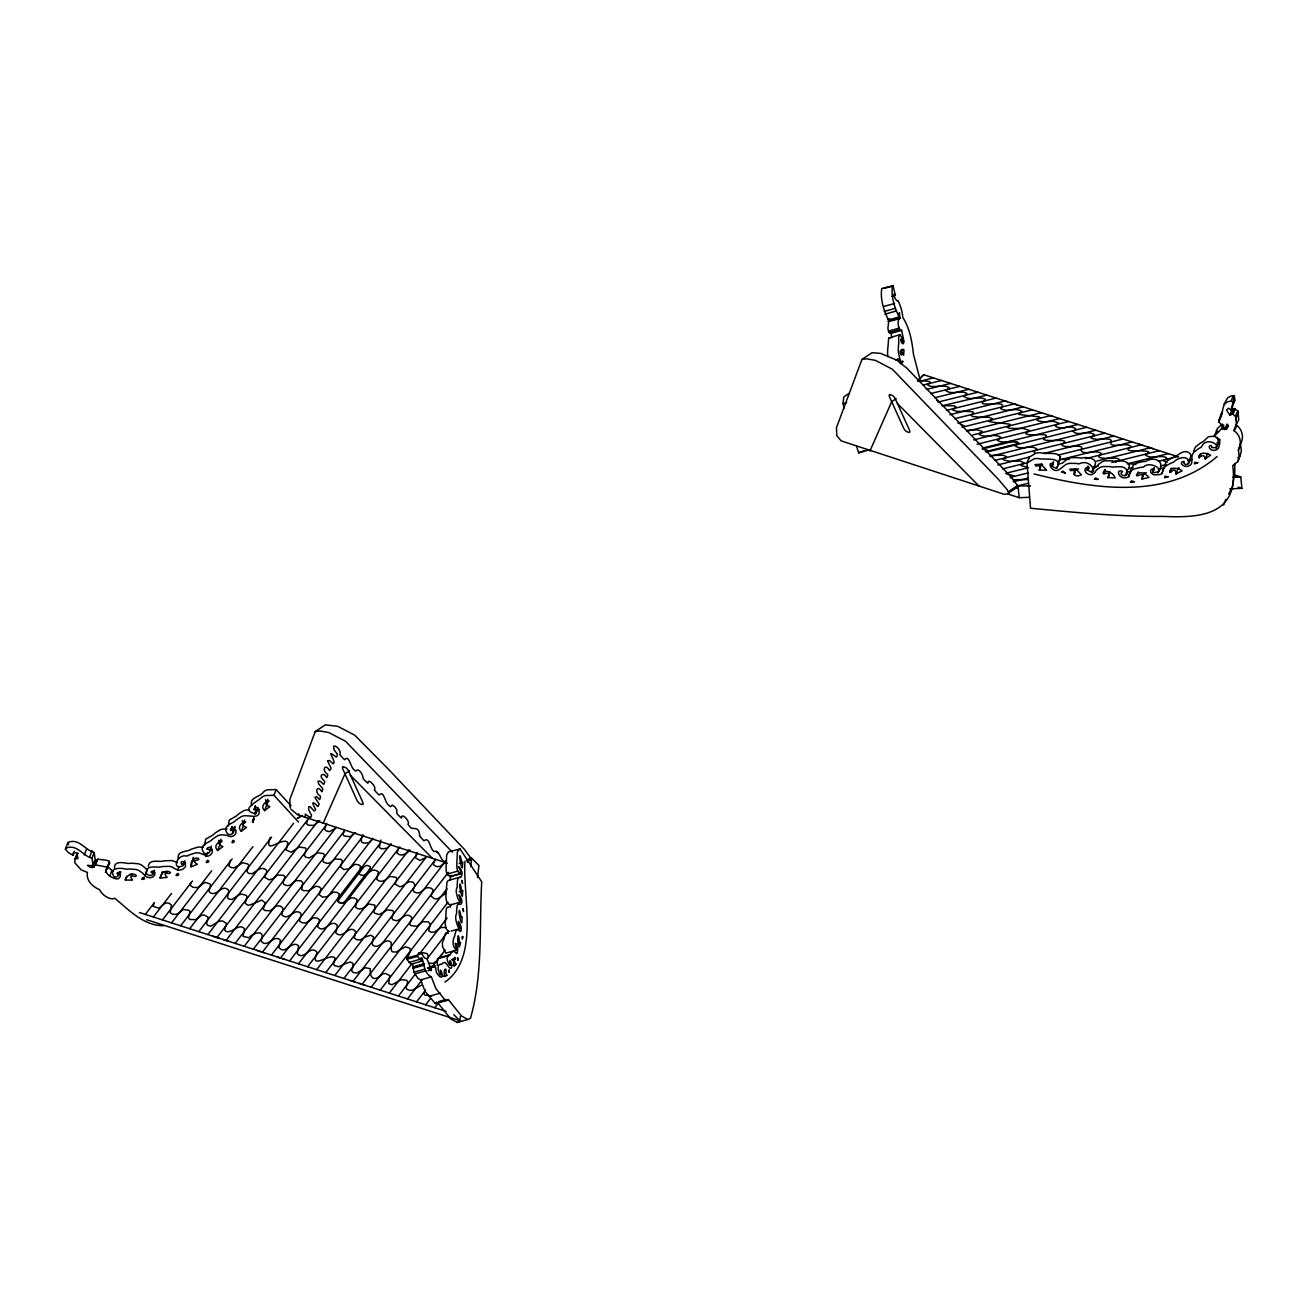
<?xml version="1.0" encoding="UTF-8"?>
<svg xmlns="http://www.w3.org/2000/svg" width="1308" height="1308" viewBox="0 0 1308 1308"><rect width="100%" height="100%" fill="white"/><g stroke="black" fill="none" stroke-linecap="round" stroke-linejoin="round"><path stroke-width="1.5" d="M1234.834 463.457L1234.768 472.564L1232.447 486.903L1228.621 494.015M462.754 862.495L462.362 867.923C459.304 864.097 458.797 846.472 461.61 861.874A19.506 6.54 74.4 0 1 462.574 862.381L459.19 863.493M462.77 890.797L462.362 896.225C459.321 892.399 458.797 874.774 461.626 890.176A19.506 6.54 74.4 0 1 462.591 890.683L459.19 891.794M891.827 296.425L895.391 295.428L893.004 285.896L881.772 288.496C880.039 298.992 883.816 310.732 888.443 319.92L899.152 316.945L899.381 312.661L899.92 318.498L890.993 320.983M892.497 285.52C890.748 296 894.525 307.74 899.152 316.945M1223.977 404.188L1227.754 397.681L1231.237 395.932L1234.425 395.997L1231.188 410.14L1228.67 408.194L1226.528 410.074L1229.978 415.225L1232.103 409.469L1234.033 408.488L1238.022 411.186L1238.758 419.884L1235.995 424.838C1242.437 429.089 1244.235 437.493 1240.507 444.18L1241.357 451.08L1240.049 455.773L1237.94 461.528L1232.741 465.566C1239.003 514.175 1202.216 518.246 1163.401 516.398C1119.01 516.807 1074.685 512.376 1030.524 508.24L1027.025 462.967L1033.958 458.895A12.361 10.562 20.2 0 1 1038.29 458.536C1045.043 460.236 1063.175 456.1 1056.913 467.904L1055.409 467.97A6.867 5.87 20.2 0 1 1052.646 466.564L1052.433 464.961A2.109 1.799 20.2 0 1 1053.414 464.454C1046.449 459.222 1051.55 475.491 1060.248 468.934A45.813 39.142 20.2 0 0 1061.769 467.61L1066.102 464.373A19.015 16.252 20.2 0 1 1069.257 463.392L1075.765 463.392A61.329 52.402 20.2 0 1 1079.067 463.882C1092.098 457.244 1099.636 478.875 1087.161 469.67C1090.365 469.294 1088.076 466.416 1085.836 468.019C1082.256 471.877 1090.267 477.109 1093.57 473.545A14.878 12.72 20.2 0 0 1095.139 472.237L1095.368 471.861A15.107 12.917 20.2 0 1 1096.202 470.324L1099.832 467.545A19.015 16.252 20.2 0 1 1103.004 466.564L1109.495 466.564A61.329 52.402 20.2 0 1 1112.814 467.054C1117.899 466.94 1125.534 465.027 1127.414 471.73C1128.837 477.24 1119.043 476.243 1121.381 472.45C1125.452 471.354 1117.768 469.261 1118.52 473.087C1119.01 477.78 1125.975 479.415 1128.804 476.374A13.848 11.837 20.2 0 1 1128.853 474.951L1131.469 470.684A19.015 16.252 20.2 0 1 1134.15 468.967L1140.249 467.446A61.329 52.402 20.2 0 1 1143.486 467.152C1149.814 459.893 1167.913 471.403 1153.934 472.597C1150.697 471.632 1154.899 470.177 1153.901 469.163C1151.138 467.43 1149.078 472.319 1152.054 473.643A4.627 3.957 20.2 0 0 1154.163 474.837L1159.951 474.575A14.094 12.05 20.2 0 0 1161.7 473.774L1165.722 462.869A19.015 16.252 20.2 0 1 1167.668 460.514L1172.851 457.473A61.329 52.402 20.2 0 1 1175.794 456.378C1179.881 453.565 1185.31 448.873 1190.149 453.647C1192.765 457.653 1187.86 468.378 1183.871 463.163C1186.16 460.629 1180.176 461.07 1181.516 463.899C1184.28 467.97 1191.375 467.054 1191.964 461.757A40.875 34.924 20.2 0 1 1191.637 459.975L1192.226 454.906A19.015 16.252 20.2 0 1 1193.812 452.323L1198.488 448.709A61.329 52.402 20.2 0 1 1201.202 447.287C1207.006 433.88 1225.547 449.347 1211.633 447.516C1212.581 445.538 1209.72 444.442 1209.181 446.927C1209.655 451.751 1218.696 451.489 1219.023 446.355A20.83 17.789 20.2 0 0 1219.481 444.671L1219.923 439.472L1214.265 436.267L1217.552 428.321L1222.49 424.005M888.704 321.457L887.87 328.455L889.097 332.575L890.911 333.377L901.621 330.401L904.09 341.895L903.076 343.873L901.474 342.614L900.836 339.148L902.487 342.075L903.272 340.391L900.084 334.619L888.639 338.085L888.05 346.309A61.329 20.536 74.4 0 0 887.74 348.5L887.56 353.569A19.015 6.377 74.4 0 0 887.936 356.79M410.565 950.703L409.96 948.414L405.676 946.779L400.297 949.412M270.004 837.823C263.807 856.478 281.972 836.172 287.809 842.515L287.155 846.407M844.347 407.867L843.006 403.632L843.693 397.534A12.361 4.137 74.4 0 1 844.821 396.161L849.383 393.218M448.415 933.291L446.486 932.653A19.015 6.377 74.4 0 0 445.488 933.438L444.36 936.839A61.329 20.536 74.4 0 0 444.017 938.98L442.398 942.496L442.496 946.452L445.668 953.14L456.606 950.213L455.266 943.231L457.309 946.551A4.627 1.553 74.4 0 1 457.751 948.889L457.26 952.894A14.094 4.725 74.4 0 1 456.77 953.63L454.154 951.537A19.015 6.377 74.4 0 0 452.895 951.357L451.096 953.091A61.329 20.536 74.4 0 0 450.377 954.464L437.591 958.486L437.15 965.108M76.976 855.988L77.875 852.996L74.916 859.372L74.85 862.822L81.276 869.934L87.423 872.403C85.919 880.578 92.623 886.726 99.49 889.636C102.008 894.443 107.207 898.531 112.701 898.923L114.744 898.22C128.92 909.927 143.569 925.819 163.549 925.721M408.717 955.625L406.984 956.998L406.821 959.353L410.941 964.176L421.65 961.2L417.53 956.361L418.773 952.665C423.122 952.044 422.811 959.091 426.899 958.65L430.79 968.116L429.073 969.114L429.645 970.013L431.149 970.569L431.297 966.726L435.335 966.498L436.512 972.743L439.047 975.899A20.83 6.981 74.4 0 0 439.897 976.7C446.093 979.61 437.967 964.454 441.058 972.449C441.712 981.687 433.798 962.639 441.483 964.437A61.329 20.536 74.4 0 1 442.333 963.424L444.377 962.475A19.015 6.377 74.4 0 1 445.734 963.064L448.203 966.04A40.875 13.685 74.4 0 1 449.004 967.397C454.677 972.4 449.461 955.51 449.772 962.394C453.189 970.847 443.608 959.026 448.66 955.33M449.135 972.335L449.151 971.125A55.361 18.541 74.4 0 0 449.135 969.833L449.2 972.269M904.041 349.923L903.615 355.171A19.506 6.54 74.4 0 1 902.749 352.915C900.574 348.353 902.651 358.163 900.901 354.206C897.517 348.664 908.112 348.141 900.476 350.92M456.606 950.213C452.208 946.992 452.29 940.223 454.726 936.005A61.329 20.536 74.4 0 1 455.07 933.847L456.198 930.462A19.015 6.377 74.4 0 1 457.195 929.677L459.419 930.642A13.848 4.643 74.4 0 1 460.105 931.558C464.16 929.988 456.557 915.927 458.601 923.661C462.738 938.016 452.682 918.674 456.623 913.72A61.329 20.536 74.4 0 1 456.606 911.006L457.015 906.297A19.015 6.377 74.4 0 1 457.686 904.662L459.255 903.893A15.107 5.069 74.4 0 1 460.056 904.319L460.252 904.417A14.878 4.987 74.4 0 0 460.972 904.155C464.749 900.018 455.92 890.748 459.648 896.961C462.427 909.469 453.369 892.138 457.244 887.167A61.329 20.536 74.4 0 1 457.211 884.437L457.62 879.728A19.015 6.377 74.4 0 1 458.307 878.109L460.138 877.145A45.813 15.336 74.4 0 0 460.841 876.949C465.632 871.896 454.383 861.22 460.203 869.836A6.867 2.305 74.4 0 1 460.71 872.779C454.873 873.564 457.342 859.536 457.26 854.059A12.361 4.137 74.4 0 1 457.702 851.148L460.007 848.908L481.72 881.821C479.169 927.192 483.028 974.329 470.488 1018.262L467.937 1019.504L461.511 1015.989L448.284 999.541L446.012 1000.587L443.674 998.38L435.891 988.57L431.346 976.88L420.636 979.855L418.07 978.531L413.917 972.155L412.821 964.666M431.346 976.88C423.71 973.152 424.479 964.258 421.912 957.783L420.882 958.061L421.65 961.2M298.551 822.111L273.977 795.297L265.311 795.558A12.361 10.562 20.2 0 0 261.665 797.422C256.858 802.229 239.299 809.799 255.387 813.74L255.976 813.2A6.867 5.87 20.2 0 0 256.973 810.747L255.861 809.39A2.109 1.799 20.2 0 0 254.684 809.489C255.044 801.771 265.688 816.83 252.885 816.323A45.813 39.142 20.2 0 1 250.76 816.061L244.792 815.685A19.015 16.252 20.2 0 0 241.539 816.503L236.503 819.707A61.329 52.402 20.2 0 0 234.328 821.718C230.388 823.909 222.883 826.672 226.758 832.558C229.08 837.594 236.977 832.101 232.023 830.139C227.788 831.185 232.889 825.839 234.753 829.223C238.759 833.605 232.481 838.346 228.099 835.976A15.107 12.917 20.2 0 0 226.219 835.191L221.166 834.831A19.015 16.252 20.2 0 0 217.913 835.632L212.877 838.853A61.329 52.402 20.2 0 0 210.702 840.864C206.778 843.055 199.257 845.818 203.132 851.704C205.634 857.165 213.613 850.478 208.07 849.317C203.901 849.628 210.653 844.935 211.553 849.006C214.496 852.636 209.362 857.263 205.814 855.988A13.848 11.837 20.2 0 0 204.637 854.925L199.159 852.898A19.015 16.252 20.2 0 0 195.693 852.898L189.742 854.729A61.329 52.402 20.2 0 0 186.979 856.102C176.155 853.388 171.43 871.815 183.267 865.487C178.019 861.759 183.823 858.849 185.556 865.373A4.627 3.957 20.2 0 1 184.886 867.335C181.371 871.864 176.22 870.098 172.574 867.188A19.015 16.252 20.2 0 0 169.157 866.305L162.683 866.534A61.329 52.402 20.2 0 0 159.527 867.122C154.834 867.318 146.888 865.226 146.185 872.093C145.907 876.295 154.671 876.654 152.235 872.796C148.409 871.782 155.063 869.526 155.014 872.943C154.998 878.322 148.213 878.862 144.975 875.804A40.172 34.335 20.2 0 0 143.422 873.809L139.318 870.703A19.015 16.252 20.2 0 0 135.999 869.477L129.459 868.97A61.329 52.402 20.2 0 0 126.206 869.215C121.333 867.695 109.104 867.269 113.322 875.461C114.761 879.712 121.203 874.872 116.853 873.352C121.088 869.28 122.216 879.777 116.216 878.878C107.845 876.622 102.122 871.504 109.627 863.166L109.316 861.367L106.635 860.239L97.757 859.176L93.653 867.335L90.121 867.269L87.423 865.373L93.064 865.651L92.05 858.195C82.764 855.955 76.812 843.447 65.792 848.254L65.4 849.252L68.457 852.669L73.019 855.219L74.442 851.377M380.89 840.03L379.843 843.84L289.624 960.939M193.306 857.28L191.033 866.812L197.377 864.326A19.506 16.661 20.2 0 0 195.35 862.904C191.23 858.964 200.631 861.465 198.489 858.391C193.502 856.544 190.036 862.364 191.033 866.812M463.539 911.365L462.967 908.602A50.62 16.955 74.4 0 1 463.261 910.074L463.522 911.513M471.648 858.898L470.635 857.917M455.478 958.846L454.154 959.582L454.857 962.361A19.506 6.54 74.4 0 1 455.903 964.029L454.105 966.449L453.206 959.385L454.873 957.276L455.478 958.846L451.914 959.843M1142.015 479.039L1142.064 478.679A19.506 16.661 20.2 0 1 1142.473 476.57C1142.603 471.338 1137.159 478.123 1136.407 474.608C1139.889 470.389 1146.168 474.003 1148.98 477.453L1142.015 479.039L1144.173 472.924M1214.265 436.267L1221.459 428.844L1226.446 429.204L1228.359 426.326L1228.212 425.133L1224.059 428.141L1218.827 421.846L1222.391 411.742M1221.165 413.671L1218.827 421.846M890.911 333.377L891.958 337.807M470.7 866.534L470.896 864.997M470.7 866.321L471.697 858.261L478.957 865.471L477.469 877.57M146.692 919.72L459.844 1020.698L460.351 1016.659M290.098 807.854L289.869 799.384L315.244 731.548L325.332 724.861L337.758 726.332L354.697 735.161L388.198 768.99L464.52 849.497L471.305 858.784L470.733 860.043L467.446 860.419M861.956 359.406L866.861 358.85L875.379 360.354L892.318 369.199L998.2 479.104L1007.405 490.01L1008.844 493.574L1004.282 494.326L841.158 440.878L836.809 435.711L836.45 427.7L861.956 359.406L872.027 352.719L880.595 353.373L896.879 360.158L907.049 368.333L1007.274 472.924A98.77 36.281 55.8 0 1 1011.231 477.355L1017.575 485.497L1017.918 487.394L1015.793 488.309M1216.326 447.761L1218.533 441.515L1217.11 437.363M252.428 821.931C256.139 810.862 251.152 830.76 253.834 818.089M450.9 875.297L450.115 879.924A45.813 15.336 74.4 0 1 449.429 880.12L447.581 881.085A19.015 6.377 74.4 0 0 446.911 882.72L446.502 887.429A61.329 20.536 74.4 0 0 446.519 890.143C445.57 894.574 445.112 904.253 450.034 904.645M460.563 942.921L459.353 946.894C456.361 941.776 458.241 928.075 459.337 941.58A19.506 6.54 74.4 0 1 460.367 942.692L456.983 943.918M1193.566 451.636L1194.351 449.167A19.015 16.252 20.2 0 1 1195.937 446.568L1200.613 442.954A61.329 52.402 20.2 0 1 1203.327 441.532L1208.461 436.709L1215.394 436.153M1162.109 473.463L1163.597 468.624A19.015 16.252 20.2 0 1 1165.542 466.253L1170.742 463.228A61.329 52.402 20.2 0 1 1173.668 462.133C1177.413 457.571 1189.708 454.252 1188.481 463.621M1234.425 395.997L1234.801 400.15L1233.019 403.878M417.154 852.489L416.353 854.942M326.624 823.255L324.629 829.141L326.068 830.858L329.551 831.675L335.028 828.373M190.428 883.619L190.347 885.402L192.946 887.298L197.426 887.625L199.977 885.974M1237.94 461.528L1239.232 456.835L1238.398 449.936C1242.11 443.249 1240.327 434.845 1233.869 430.594L1235.995 424.838M889.211 321.474L889.407 318.874M436.839 1002.075L435.302 1003.579L425.182 991.546L420.636 979.855M362.757 834.913L361.351 838.395M352.98 966.596L352.931 963.326L350.135 961.985L343.154 964.454M230.29 860.451L228.916 865.978L230.944 867.498L234.116 867.923L242.699 862.74L247.915 864.032L248.667 865.471L246.983 871.569L248.52 873.335L252.068 873.793C256.27 871.275 260.799 865.847 266.129 869.853L266.897 871.537L265.835 874.055M228.573 892.972L228.508 890.078C221.673 883.39 216.67 897.615 209.754 892.383L208.969 890.977L210.604 885.238L209.95 883.897L204.996 882.36L200.01 885.925M895.98 360.109L898.056 358.719L900.1 363.035M1233.869 430.594C1239.935 425.051 1232.496 417.301 1238.022 411.186M65.4 849.252L67.918 842.499C78.921 837.692 84.889 850.2 94.176 852.44L95.173 859.896L93.064 865.651M74.916 859.372L77.041 853.617M84.333 855.007L86.442 849.252M89.925 856.429L92.034 850.674M92.05 858.195L94.176 852.44M92.067 867.662L94.176 861.923L97.07 859.699M93.653 867.335L95.762 861.58M94.961 865.455L97.757 859.176M107.501 868.921L109.316 861.367M105.392 872.403L107.518 866.648L112.047 870.458A20.83 17.789 20.2 0 0 113.011 871.095M109.79 876.115L111.899 870.36M118.521 875.493L119.927 871.651M125.29 880.022C126.451 875.493 132.778 871.668 136.359 875.624C135.918 878.387 129.378 873.319 131.176 878.126A19.506 16.661 20.2 0 1 132.484 880.104L125.29 880.022L126.696 876.197M145.025 875.886L147.15 870.131A40.875 34.924 20.2 0 0 145.956 868.577L141.428 864.948A19.015 16.252 20.2 0 0 138.108 863.721L131.585 863.231A61.329 52.402 20.2 0 0 128.315 863.46C123.622 862.839 114.107 860.386 114.499 867.972M153.02 874.055L154.426 870.212M160.116 878.093C160.573 873.433 166.394 868.855 170.367 872.469C170.302 875.248 163.173 870.932 165.625 875.543A19.506 16.661 20.2 0 1 167.179 877.374L160.116 878.093L162.552 871.651M177.626 870.212L179.049 866.37M183.578 864.425L184.984 860.599M206.075 856.266L207.482 852.424M209.983 849.922L211.389 846.08M219.63 842.941C228.459 837.839 210.228 843.137 217.668 850.527L222.9 846.587A19.506 16.661 20.2 0 0 220.562 845.638L219.204 843.693L221.036 839.098M217.668 850.527L219.793 844.772L218.714 840.276M230.731 830.547L231.957 826.591M230.944 830.531L232.35 826.689M232.432 832.755L234.77 826.672M233.592 830.776L235.015 826.95M243.255 823.795C252.084 818.694 233.838 823.991 241.293 831.381L246.509 827.441A19.506 16.661 20.2 0 0 244.187 826.509L242.814 824.547L244.661 819.969M241.293 831.381L243.419 825.626L242.307 820.443M253.899 809.685L255.305 805.859M254.144 809.766L255.551 805.941M254.749 813.887L256.155 810.061M255.387 813.74L258.101 807.445M252.558 821.914L253.981 818.072M266.554 803.014C275.383 797.913 257.136 803.21 264.592 810.6L269.808 806.66A19.506 16.661 20.2 0 0 267.486 805.712L266.113 803.766L267.96 799.172M264.592 810.6L266.718 804.845L265.606 799.662M273.977 795.297L276.086 789.541L267.437 789.803A12.361 10.562 20.2 0 0 263.775 791.667C260.39 797.357 248.634 797.095 251.79 805.597M1027.025 462.967L1029.134 457.211L1036.067 453.14A12.361 10.562 20.2 0 1 1040.4 452.781C1047.152 454.481 1065.284 450.344 1059.039 462.149M1039.255 470.079L1039.402 469.736A19.506 16.661 20.2 0 1 1040.449 467.855L1039.942 465.664L1035.773 466.008L1035.004 464.602L1040.955 464.226L1046.629 470.21L1039.255 470.079L1041.528 463.98M1052.073 465.599L1053.496 461.773M1052.155 466.024L1053.561 462.198M1058.385 462.313L1060.51 456.557M1056.913 467.904L1058.335 464.062M1074.064 474.673L1074.228 474.346A19.506 16.661 20.2 0 1 1075.274 472.466L1074.751 470.275L1070.582 470.618L1069.83 469.212L1075.781 468.82L1081.438 474.82C1071.808 479.317 1072.429 468.575 1078.626 469M1086.932 470.553L1088.305 466.367M1091.51 472.629L1093.635 466.874M1103.592 473.349C1105.816 468.297 1113.958 473.741 1115.184 477.992L1107.958 477.518A19.506 16.661 20.2 0 1 1109.004 475.638C1110.59 469.425 1098.818 478.466 1104.998 469.523M1103.772 473.578L1105.195 469.736M1107.811 477.845L1109.936 472.106M1125.256 475.801L1127.382 470.046M1128.82 476.717L1130.93 470.962M1136.963 475.752L1138.369 471.91M1152.724 471.599L1154.13 467.774M1152.855 471.926L1154.261 468.101M1157.776 472.924C1166.442 461.659 1155.095 455.691 1145.612 461.397A61.329 52.402 20.2 0 0 1142.358 461.691L1136.26 463.228A19.015 16.252 20.2 0 0 1133.595 464.945L1130.979 469.212A13.848 11.837 20.2 0 0 1130.913 470.242M1170.039 472.139C1168.861 466.4 1179.162 467.839 1182.04 470.929L1175.99 473.872A19.506 16.661 20.2 0 1 1175.712 471.681C1174.192 465.435 1167.357 478.744 1171.445 468.313M1170.317 472.253L1171.739 468.411M1176.072 474.248L1178.116 468.117M1199.027 457.751C1199.305 450.917 1206.826 453.238 1210.636 455.217L1205.109 458.83A19.506 16.661 20.2 0 1 1204.537 456.656C1202.886 453.189 1195.12 461.315 1200.433 453.974M1199.322 457.833L1200.744 453.99M1205.24 459.206L1207.66 453.271M1219.056 419.427C1224.877 414.08 1219.596 401.752 1231.188 401.164L1233.297 395.408M1221.459 428.844L1222.882 425.018M1222.424 428.926L1223.83 425.084M1215.999 448.137L1218.451 442.006M1231.188 410.14L1234.801 400.15M1224.942 429.727L1227.068 423.988M1229.978 415.225L1233.117 409.208M1226.446 429.204L1227.869 425.378M1230.991 414.963L1234.033 408.488M1231.923 414.227L1233.052 414.293L1235.177 408.537M1235.602 419.672L1237.711 413.933M1238.398 449.936L1240.507 444.18M1223.634 505.101L1225.743 499.345M447.352 932.555L448.104 930.658M410.516 950.851L408.913 954.627M67.918 842.499L68.621 844.739M1197.67 462.705L1194.4 463.964L1194.727 462.296A55.361 47.317 20.2 0 0 1196.28 462.558L1197.801 462.705M325.937 825.479L235.129 943.362M282.495 911.578L282.561 911.414A6.475 3.221 -45.2 0 0 282.724 911.038C284.523 905.561 276.462 904.253 273.764 907.915M261.927 938.261C264.069 929.056 252.019 933.471 248.961 937.787L243.026 936.348L244.547 928.778C238.759 922.434 232.154 933.814 225.924 931.361L224.698 930.102L225.499 926.44M379.811 843.873L379.304 847.47L381.527 848.827L386.792 848.303L390.471 845.066M460.073 848.892L448.513 851.9L446.993 854.14A12.361 4.137 74.4 0 0 446.535 857.034C446.633 862.512 444.164 876.556 450.001 875.771M228.54 893.037L227.428 897.86L229.211 899.168L232.17 899.463L238.154 895.277M109.627 863.166L107.894 866.239M446.159 861.792L440.093 866.37L437.101 866.664L433.994 865.356L433.455 863.46L435.27 859.372M323.223 823.157L345.116 773.519M869.934 451.015L891.664 401.719L896.209 398.629M299.908 918.167L299.565 921.11L302.083 922.68L305.483 923.039L308.884 921.192M282.299 911.823L281.858 914.766C288.528 921.96 293.679 907.409 300.66 913.164L301.249 915.486L299.924 918.134M190.445 883.603L190.919 882.573M261.747 938.523L261.126 941.041C267.453 949.346 273.764 933.225 280.55 940.338L278.8 947.335C285.536 956.001 291.422 939.504 298.567 945.782L297.325 953.761C304.355 960.824 309.44 945.014 316.585 951.652L317.01 952.649C309.26 971.533 330.205 952.06 335.044 958.077L333.475 963.98L334.505 965.615L339.017 966.775L342.958 964.699M308.41 818.056L306.399 823.713L308.443 825.25L313.773 825.364L319.79 820.688M427.324 958.797L428.37 956.213L427.111 953.597L422.762 952.715L419.508 954.137M354.991 934.599L355.629 931.427C348.664 923.742 342.892 940.403 335.715 932.8L337.382 927.11L336.875 924.707C329.698 918.772 324.482 934.419 317.73 926.783L318.498 923.464M374.726 908.995L373.794 911.741L374.644 913.148L379.238 914.57L387.152 909.927L392.743 910.564L393.806 912.052L391.811 917.922L392.874 919.737L396.275 920.75C401.474 920.113 404.891 912.297 410.843 916.385L411.857 918.281L409.715 924.118L410.843 925.541L416.762 926.342L422.517 921.715L428.223 921.813L430.397 924.216L428.664 930.74L431.362 932.293L434.452 932.015L440.976 927.486L446.012 927.519M354.926 934.73L354.19 937.95L356.741 939.7L360.158 940.011L363.51 938.016M352.947 834.586L350.037 836.744L344.069 835.976L342.99 834.308L344.527 830.515M361.302 838.461L361.531 842.074L364.262 843.235L368.97 842.548L372.747 839.196M374.742 908.962L374.824 905.103L368.709 904.008C365.112 907.049 360.158 911.578 355.531 907.196L357.117 899.626L354.452 897.991L351.263 897.844L342.958 903.141L339.933 902.814L337.709 901.457L339.262 893.969L337.137 892.416L333.54 892.023L327.196 896.667L322.422 897.157L319.07 894.459L321.13 888.672L319.446 886.955L316.095 886.17L308.524 890.699L303.619 890.634L301.756 889.587L302.737 882.704L301.183 880.856L296.115 880.546L290.065 885.124L287.188 885.663L283.869 884.502L283.019 882.671L284.981 876.85L283.787 875.379L277.558 874.97L273.519 878.485L269.186 879.875L264.641 877.292L265.786 874.136M352.882 966.808L351.558 970.863L353.471 972.547L356.888 973.07L361.858 969.882M416.32 855.023L415.404 857.819L419.95 860.435L425.607 857.656M398.695 847.568L397.043 853.078C401.425 857.508 406.608 853.405 410.009 850.151M318.547 923.383L319.577 919.818L317.059 917.971L312.955 917.905L308.933 921.159M287.122 846.44L286.076 849.971L291.095 852.211L299.385 847.044L305.483 847.944L306.35 849.464L304.339 855.367L305.663 857.116L309.129 857.999L317.828 852.718L323.403 853.601L324.564 855.089L322.716 860.533L323.697 862.234L326.935 863.362L329.665 863.084L335.224 858.964L341.061 859.389L342.483 861.155L340.391 866.877L343.906 869.542L348.664 868.872L354.975 864.31L358.572 864.768L360.616 866.337L359.03 873.777L361.253 875.15L364.278 875.477L372.518 870.163L375.674 870.278L378.404 871.864L376.802 879.417C381.249 883.881 386.351 879.581 389.833 876.409L395.997 877.292L396.896 878.862L395.147 884.208L399.807 886.759C404.842 886.415 407.982 878.943 413.704 882.655L414.963 885.745L413.181 889.865L413.802 891.745L416.974 893.004L419.917 892.628L425.999 888.05L428.403 887.576L431.64 888.394L433.177 890.192L431.002 896.111L434.518 898.776L437.575 898.825L445.75 893.446M425.509 989.911L423.841 993.557L424.675 994.996L431.771 995.993M225.548 926.358L226.546 923.399L222.344 920.865L218.338 921.502L210.882 926.244L207.498 925.279L206.648 923.35L208.266 917.382L204.424 915.06L201.759 915.24L195.628 919.622L189.84 919.508L188.434 917.856L190.036 912.036L189.186 910.401L183.055 909.403C179.801 912.87 174.847 916.794 170.22 912.755L171.462 905.152C166.688 899.937 162.519 905.169 159.02 908.21L153.15 906.379L154.311 902.716L145.302 914.406M424.446 991.644L416.565 1001.863M1167.979 476.848L1164.529 477.731L1165.085 476.145A55.361 47.317 20.2 0 0 1166.605 476.553L1168.109 476.88M307.364 820.165L216.964 937.509L212.697 936.136M238.203 895.195L241.506 894.1L246.1 895.326L247.114 896.732L245.185 903.223L247.555 905.087A8.175 4.071 -45.2 0 0 250.171 904.907L261.796 900.133L265.279 902.929L263.284 908.978L264.576 910.466L270.184 910.826L273.732 907.965M1134.15 481.704L1132.826 481.344A50.62 43.246 20.2 0 1 1131.371 480.854L1130.57 482.309L1134.281 481.736M1128.248 469.229C1132.81 461.037 1120.286 459.991 1114.923 461.299A61.329 52.402 20.2 0 0 1111.62 460.808L1105.129 460.808A19.015 16.252 20.2 0 0 1101.957 461.789L1098.328 464.569A15.107 12.917 20.2 0 0 1097.494 466.106L1093.096 468.918M153.379 917.006L171.528 893.446M162.47 919.933L192.472 880.971M171.561 922.859L211.683 870.768M180.651 925.786L232.17 858.898M189.709 928.713L252.967 846.619M198.783 931.639L271.639 837.087M207.874 934.566L293.695 823.19M222.998 939.455L226.039 940.436L318.285 820.688M244.22 946.289L336.172 827.408M253.294 949.232L344.118 831.332M256.63 950.295L262.385 952.159L353.569 833.801M271.459 955.085L363.755 835.272M277.541 957.047L280.533 958.012L372.747 838.297M298.486 963.8L391.043 843.644M307.593 966.726L399.807 847.012M316.65 969.653L408.963 849.84M325.725 972.58L416.909 854.238M334.815 975.506L426.408 856.92M343.906 978.433L434.796 860.451M350.217 980.477L352.997 981.376L446.028 860.615M359.586 983.485L362.071 984.303L448.317 872.371M371.161 987.229L447.009 888.753M467.332 862.397L469.605 859.438M380.236 990.156L448.006 902.177M389.326 993.083L411.84 963.865M419.116 954.431L447.156 918.036M398.417 996.009L415.617 973.675M427.683 958.012L447.434 932.375M407.475 998.936L422.288 979.708M433.144 965.631L445.227 949.935M425.656 1004.789L430.61 998.364M434.73 1007.732L439.177 1001.961M1094.06 466.564C1099.881 458.503 1086.719 456.492 1081.193 458.127A61.329 52.402 20.2 0 0 1077.874 457.636L1071.383 457.636A19.015 16.252 20.2 0 0 1068.211 458.618L1063.878 461.855A45.813 39.142 20.2 0 1 1062.456 463.114L1058.009 464.373M1164.234 467.724L1158.299 469.392M400.281 949.428L396.488 952.011L392.743 951.913A8.175 4.071 -45.2 0 1 391.403 950.442L391.19 942.414C384.732 936.43 379.565 950.18 372.96 945.275L372.044 943.673L373.647 936.822L370.573 935.269L364.262 937.296A6.475 3.221 -45.2 0 0 363.869 937.64L363.869 937.64M917.987 380.415L923.71 374.742L1178.508 456.901M923.71 374.742L917.415 381.004C921.535 380.415 936.953 381.102 927.159 384.372C931.525 389.408 942.954 383.457 949.117 387.691L949.641 388.46L945.52 390.405C951.799 395.392 960.285 389.702 967.053 393.463L963.914 396.438C970.209 401.229 978.449 395.719 985.12 399.218L984.973 400.199C972.04 408.995 1010.953 398.58 1000.734 408.178L1001.16 408.913C1007.781 412.56 1015.809 406.902 1022.088 411.513L1018.605 414.391L1029.51 415.764M1190.607 457.882L1189.642 458.536M1217.078 456.557C1166.049 500.228 1094.011 489.045 1034.023 473.937M446.976 975.359L444.704 976.585C442.578 968.394 447.45 966.465 445.783 973.136A19.506 6.54 74.4 0 1 446.796 975.016L443.396 976.357M439.243 958.175L439.668 957.456A61.329 20.536 74.4 0 1 440.387 956.066L442.186 954.35A19.015 6.377 74.4 0 1 442.594 954.333M1192.275 459.468L1188.138 460.661M353.013 834.52L355.563 832.624M361.875 969.866L365.324 967.724L370.295 968.672C369.641 979.479 374.726 981.67 382.803 973.773L385.566 973.512L389.768 975.572L388.721 983.583L391.959 984.76L401.229 979.61L406.396 980.199L407.785 981.67L406.085 987.475L406.739 989.24L409.698 990.401L412.592 990.123L421.323 985.267M1237.728 457.898L1240.049 455.773M450.263 907.131L450.982 904.286M436.79 960.89L433.406 963.342L428.435 963.211M1115.838 462.084L1119.648 459.746L1117.572 458.519A8.175 2.044 -5.8 0 0 1114.678 458.094C1110.443 458.601 1091.722 459.01 1101.532 453.941C1097.396 448.448 1081.242 456.754 1080.964 449.445A6.475 1.619 -5.8 0 1 1081.258 449.298L1081.373 449.249M436.823 960.857L437.804 960.056M1098.148 479.366L1096.938 478.728A50.62 43.246 20.2 0 1 1095.63 477.943L1094.436 479.219L1098.279 479.431M1029.134 457.211L1029.233 458.667M1219.514 443.592L1217.078 444.573M344.969 773.862L349.498 770.772M1010.168 477.861L1013.88 475.785L1006.097 473.659M466.335 860.746L470.864 857.656M1008.501 491.677L1017.575 485.497M468.28 860.844L471.305 858.784M1008.942 492.805L1018.016 486.641M266.718 804.845L267.568 804.273M219.793 844.772L220.643 844.2M185.687 862.822L183.954 863.77M120.908 872.125L118.341 873.123M297.537 818.268L299.614 817.075M297.259 818.432L302.54 815.407M1179.227 467.953L1178.197 468.493M259.458 809.358L255.877 810.535M449.347 931.59C444.05 929.465 445.194 921.486 445.914 916.695A61.329 20.536 74.4 0 1 445.881 913.981L446.306 909.273A19.015 6.377 74.4 0 1 446.976 907.638L448.546 906.885A15.107 5.069 74.4 0 1 449.004 907.098M1130.815 471.027L1126.826 472.172M315.244 731.548L320.149 730.992L328.684 732.513L345.623 741.342L451.489 851.246A98.77 36.281 55.8 0 1 452.323 852.162M212.354 849.415L210.016 850.282M1218.124 442.382L1216.914 442.84M437.575 1002.517L450.802 1018.965L457.228 1022.48L459.762 1021.237M1110.721 441.957C1109.053 449.167 1127.055 441.728 1130.733 446.306L1130.488 447.14C1119.893 453.549 1146.544 448.873 1148.964 452.355L1145.203 454.808C1151.383 459.876 1159.656 454.432 1166.376 457.604L1166.785 458.552L1163.466 460.759L1166.998 462.443M986.87 452.061L988.341 450.671L983.093 448.971M234.361 828.667L233.265 828.88M1065.186 472.989L1061.54 472.074L1063.061 471.109A50.62 43.246 20.2 0 0 1064.156 472.123L1065.301 473.071M900.084 334.619L898.694 336.826L898.76 343.317A61.329 20.536 74.4 0 0 898.449 345.525L898.269 350.593A19.015 6.377 74.4 0 0 898.645 353.814L899.888 358.866A40.172 13.456 74.4 0 0 900.754 361.335L901.228 364.016M1057.567 424.25L1058.466 422.974L1053.185 421.258L1043.866 421.928L1038.421 420.947L1036.623 419.557L1039.893 417.775L1039.19 416.892L1029.788 415.699M899.92 318.498C897.19 318.531 897.402 329.796 901.621 330.401M1081.651 449.184C1084.218 442.905 1065.431 449.135 1062.08 445.178L1061.605 444.573C1074.015 436.888 1045.108 443.118 1043.31 438.85C1055.409 431.149 1028.35 437.068 1025.815 433.553L1029.216 430.381L1023.265 428.484L1009.58 428.403L1007.242 427.226L1010.414 425.214L1009.89 424.217L1000.44 422.991M1110.999 441.891C1113.484 437.542 1100.535 439.177 1096.987 439.423C1082.272 437.379 1100.502 436.169 1092.294 433.602C1086.294 430.839 1076.991 436.512 1072.92 431.068C1081.356 428.73 1069.486 425.738 1065.938 427.373M863.967 450.868L858.653 452.813L856.577 446.322M962.018 427.242L964.421 426.065L960.317 424.054M1057.518 424.266C1050.308 426.686 1063.126 428.91 1065.84 427.389M193.143 861.056L195.203 860.386M235.914 830.22L232.971 830.629M154.017 871.782L152.251 872.06M884.077 288.381L893.004 285.896M883.848 306.448L894.574 303.456M884.192 311.451L894.901 308.475M884.911 314.182L895.62 311.19M889.473 320.558L900.182 317.566M887.919 321.294L898.939 318.187M888.246 331.153L898.972 328.161M889.097 332.575L899.806 329.583M843.006 403.632L846.587 402.635M858.653 452.813L869.362 449.838M447.091 874.12L457.8 871.144M450.001 876.491L460.727 873.499M449.87 876.801L460.579 873.826M449.658 880.071L460.579 877.03M449.952 905.038L460.678 902.046M451.129 931.1L460.056 928.615M406.608 958.159L417.334 955.167M406.821 959.353L417.53 956.361M408.799 962.426L419.525 959.434M439.03 958.29L449.739 955.314M413.475 966.726L424.184 963.734M412.87 967.462L423.988 964.29M412.821 968.329L423.547 965.337M451.881 959.565L455.446 958.568M427.716 967.707L431.297 966.726M413.917 972.155L424.626 969.179M427.7 968.46L431.264 967.462M431.754 967.495L435.335 966.498M415.257 973.773L425.983 970.798M427.929 970.83L431.509 969.833M452.503 965.337L456.083 964.356M429.678 996.107L440.387 993.132M438.621 1001.585L443.984 1000.097M439.357 1002.026L448.284 999.541M435.302 1003.579L447.189 1000.342M457.228 1022.48L467.937 1019.504M918.984 381.478L933.471 377.881M923.334 385.01L941.564 380.481M926.358 389.457L950.638 383.424M930.855 393.512L959.729 386.351M934.811 397.73L968.819 389.277M938.032 402.096L977.877 392.204M942.038 405.84L986.951 395.13M946.878 410.271L996.042 398.057M949.886 414.718L1005.133 400.984L1007.356 401.703M954.856 418.658L1014.207 403.91L1016.708 404.728M957.783 423.122L1023.297 406.853M962.77 427.062L1032.388 409.78M967.021 431.199L1041.479 412.707M972.809 434.959L1050.553 415.633L1052.417 416.238M973.61 439.929L1059.627 418.56M977.092 444.246L1068.701 421.487M983.616 447.81L1077.808 424.43M986.772 452.094L1086.67 427.275M989.943 456.492L1095.761 430.218M995.126 460.383L1104.835 433.144M997.791 464.912L1028.693 457.228M1044.438 453.32L1113.909 436.071M1002.631 468.885L1027.925 462.607M1057.992 455.135L1123 438.998M1006.081 473.218L1028.431 467.675M1060.788 459.533L1132.074 441.924M1011.444 477.077L1028.235 472.907M1085.427 458.699L1141.165 444.851L1142.979 445.439M1013.291 481.802L1027.81 478.205M1096.611 461.103L1150.255 447.777L1153.296 448.758M1017.134 486.036L1028.268 483.257M1094.338 466.858L1098.23 465.893M1111.865 462.509L1159.329 450.704M1127.153 463.882L1168.404 453.647M1129.098 468.591L1133.022 467.626M1158.463 461.299L1177.494 456.574M1160.409 466.008L1166.262 464.536M982.145 449.02L1010.495 442.022A3.81 0.948 -5.8 0 1 1015.662 441.842L1017.837 442.545A3.81 0.948 -5.8 0 1 1016.774 443.935L985.447 451.669M1146.446 472.793L1144.14 473.283M182.319 864.245L183.136 864.048M963.62 411.301L972.384 411.693A8.175 2.044 -5.8 0 1 973.463 412.56L971.37 415.274L972.318 416.484L981.262 417.285M963.522 411.317L956.982 411.415L952.78 409.927L956.001 406.755L954.023 405.791L944.49 405.693M981.36 417.268L989.224 417.187L992.658 419.018L989.126 421.585L999.426 423.138A6.475 1.619 -5.8 0 0 999.95 423.089L1000.162 423.056M1061.753 459.402L1069.437 459.19M1043.947 453.435L1050.144 453.336M444.933 982.145C479.709 957.636 462.705 897.762 464.961 861.318M967.364 430.283L977.174 429.825L981.785 431.297L982.341 432.032L979.103 433.815L979.463 434.616C986.248 438.474 994.293 432.915 1000.947 437.363L997.236 440.24C1003.874 444.687 1012.098 438.801 1018.785 443.118L1015.122 445.946C1021.744 450.426 1029.952 444.556 1036.754 448.775L1037.162 449.527L1033.385 451.571L1034.759 452.601M248.961 809.75L246.901 809.93A19.015 16.252 20.2 0 0 243.664 810.747L238.628 813.952A61.329 52.402 20.2 0 0 236.437 815.963L229.26 820.1L228.246 826.018M162.241 872.338L167.13 872.109M1027.745 485.938L1029.952 485.857M1234.899 477.207L1240.752 476.962L1241.913 488.342L1229.765 488.849M1030.214 485.824L1017.019 486.004M1232.659 477.306L1240.752 476.962L1234.915 475.082M1007.667 493.983L1019.226 497.71L1029.347 497.285M1018.997 486.314L1018.065 486.331L1019.226 497.71M990.221 455.38L1003.628 455.282L1006.751 457.048L1002.958 459.059L1004.037 460.056L1010.266 461.332L1020.42 461.054L1024.229 463.016L1020.812 464.945L1021.662 465.795L1027.483 467.201M1129.998 463.768L1135.916 464.438M889.375 337.611L890.225 337.938M1042.623 464.373L1041.364 464.324M129.672 874.414L132.353 874.578M1027.238 479.611L1013.34 479.693M75.75 858.751L78.055 858.571L76.583 852.865L73.428 852.456L73.019 855.219M95.631 864.931L107.207 867.122M227.003 829.043L223.292 829.076A19.015 16.252 20.2 0 0 220.038 829.877L215.002 833.098A61.329 52.402 20.2 0 0 212.828 835.109L205.634 839.229L204.62 845.164M203.378 847.453L201.285 847.159A19.015 16.252 20.2 0 0 197.819 847.143L191.867 848.974A61.329 52.402 20.2 0 0 189.104 850.347C184.739 851.59 176.417 851.982 178.379 858.751M1138.385 443.952L1141.165 444.851M1147.754 446.976L1150.255 447.777M1238.022 487.083L1241.913 488.342M447.352 863.182L297.717 814.917L290.801 809.063M216.964 937.509L219.188 938.228M262.385 952.159L264.232 952.747M226.039 940.436L228.54 941.237M280.533 958.012L284.686 959.336M352.997 981.376L354.811 981.948M362.071 984.303L365.112 985.284M139.433 912.51L446.012 1011.362M444.818 861.759C439.831 859.863 439.962 850.167 434.191 851.475C429.514 849.039 429.956 836.221 424.037 840.733A26.209 9.63 55.8 0 1 422.893 839.752L419.427 835.812A7.946 2.927 55.8 0 0 419.721 834.929C418.298 824.465 412.641 831.299 409.617 826.378A42.739 15.696 55.8 0 1 407.965 824.367C410.581 821.669 401.245 811.712 401.474 817.974A19.064 6.998 55.8 0 1 400.526 817.32L397.648 814.443A13.669 5.019 55.8 0 1 396.765 813.298L396.782 809.766L394.853 806.922L392.253 805.058L390.618 806.709A25.784 9.467 55.8 0 1 389.392 805.728C384.716 803.733 384.225 789.525 379.189 795.002A23.838 8.764 55.8 0 1 377.832 793.858L375.821 791.716A40.041 14.715 55.8 0 1 374.252 789.705L374.791 789.313A7.161 2.632 55.8 0 0 374.611 787.105C374.17 784.882 367.728 777.835 367.908 783.214A30.149 11.085 55.8 0 1 366.665 782.184L364.621 780.238A21.942 8.061 55.8 0 1 363.199 778.685C363.411 775.154 358.555 766.962 355.825 771.148A25.947 9.532 55.8 0 1 354.55 770.085C350.381 767.959 349.35 754.046 344.674 759.686A24.018 8.829 55.8 0 1 343.35 758.542L341.535 756.645A41.987 15.434 55.8 0 1 339.851 754.503C341.519 751.773 336.875 744.988 333.54 746.165L334.112 749.925L337.251 753.931A43.589 16.023 55.8 0 1 337.235 755.207L336.728 756.645A24.247 8.911 55.8 0 1 336.254 757.087C324.384 747.816 335.862 759.719 333.72 763.381A26.144 9.614 55.8 0 1 333.115 763.79L329.698 760.667L327.474 760.716L331.055 768.074A21.893 8.044 55.8 0 1 330.679 769.284L329.976 770.15A32.357 11.886 55.8 0 1 329.502 770.494C324.956 762.433 321.376 770.772 327.654 774.369A43.311 15.909 55.8 0 1 327.654 775.677L327.098 777.165A24.1 8.862 55.8 0 1 326.64 777.59C323.828 771.655 317.958 775.088 323.37 780.009A7.979 2.927 55.8 0 0 324.793 781.481L324.09 783.901A26.373 9.696 55.8 0 1 323.468 784.293L320.346 781.301L317.942 781.121L318.825 784.146L322.536 788.381A13.358 4.905 55.8 0 1 322.667 789.329L322.16 791.34A18.704 6.867 55.8 0 1 321.752 791.667C316.896 783.656 314.182 792.926 320.346 796A41.676 15.304 55.8 0 1 320.444 797.602L319.626 799.613L316.634 796.605L314.868 797.455L319.152 804.044L318.138 806.12A26.732 9.826 55.8 0 1 317.501 806.415A10.955 4.022 55.8 0 0 315.719 804.306C309.996 799.368 314.46 807.396 315.653 809.489A14.829 5.445 55.8 0 1 315.146 810.29L314.656 810.666A17.772 6.524 55.8 0 1 313.985 810.911L310.159 806.693L308.753 806.742L308.688 809.914L311.435 815.162A10.399 3.826 55.8 0 1 311.108 816.732A25.8 9.483 55.8 0 1 310.29 817.631L305.271 814.05L305.336 817.467M436.251 851.279L438.393 853.061M457.849 960.235L457.686 957.669A55.361 18.541 74.4 0 1 457.8 959.042L457.849 960.35M1231.188 401.164L1232.3 401.752M177.463 862.691L174.7 861.432A19.015 16.252 20.2 0 0 171.283 860.55L164.808 860.778A61.329 52.402 20.2 0 0 161.636 861.367C156.96 861.563 149.014 859.47 148.311 866.337M936.642 400.281L938.032 401.082M1233.052 414.293L1235.897 416.941M1089.172 467.855L1087.684 466.22M453.794 1014.681L459.844 1020.698M897.402 403.469L979.136 486.216M350.282 775.17L432.425 858.375M276.086 789.541L290.981 805.777M298.306 813.789L300.66 816.372M1216.391 430.512L1217.585 432.065M895.391 295.428C891.14 290.539 896.405 303.015 898.007 300.578C900.493 305.729 902.455 311.549 902.765 317.403C909.845 328.144 912.15 342.271 913.491 354.517L920.047 379.451M888.426 318.825L888.443 319.92M435.008 966.04A19.015 6.377 74.4 0 0 433.667 965.451L431.624 966.416A61.329 20.536 74.4 0 0 430.97 967.152M462.149 917.349L461.757 922.794C458.699 918.968 458.192 901.326 461.005 916.728A19.506 6.54 74.4 0 1 461.986 917.235L462.149 917.349M462.901 936.937L462.345 939.128L462.247 937.803A50.62 16.955 74.4 0 0 462.116 936.43L462.901 936.937M902.749 361.302C902.7 365.112 900.64 360.91 902.749 361.302M232.889 840.472C229.472 845.36 237.418 840.979 232.889 840.472M207.629 860.435C202.822 864.245 211.945 861.988 207.629 860.435M462.541 883.178L462.165 881.903A50.62 16.955 74.4 0 0 461.74 880.431L462.541 883.178M369.461 869.493L345.328 900.983A3.81 1.897 -45.2 0 1 341.257 903.092L339.05 902.406A3.81 1.897 -45.2 0 1 339.393 898.858L363.117 867.891A3.81 1.897 -45.2 0 1 367.27 865.504L369.526 866.207A3.81 1.897 -45.2 0 1 369.461 869.493M177.643 873.531C172.525 877.03 181.845 875.248 177.643 873.531M143.52 877.472C137.912 880.317 147.461 879.663 143.52 877.472M890.176 394.705L889.996 394.656A3.76 1.373 55.8 0 0 889.44 396.749L903.615 428.043A3.76 1.373 55.8 0 0 906.935 431.722L908.847 432.343A3.76 1.373 55.8 0 0 909.436 429.989L895.228 398.695A3.76 1.373 55.8 0 0 892.04 395.31L890.176 394.705M343.464 766.864L343.301 766.815A3.76 1.373 55.8 0 0 342.729 768.908L356.904 800.185A3.76 1.373 55.8 0 0 360.223 803.864L362.152 804.485A3.76 1.373 55.8 0 0 362.725 802.131L348.533 770.837A3.76 1.373 55.8 0 0 345.557 767.551L343.464 766.864"/></g></svg>
